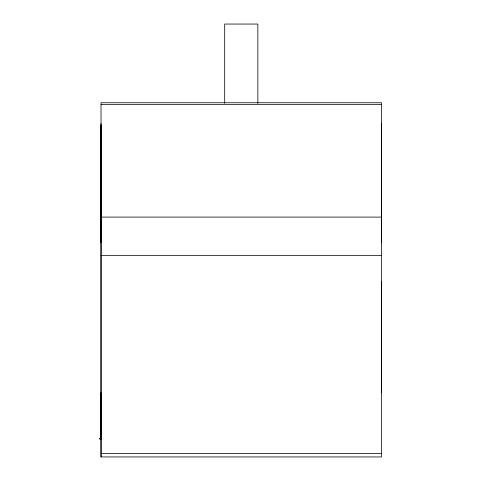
<?xml version="1.0" encoding="UTF-8"?>
<svg xmlns="http://www.w3.org/2000/svg" width="481" height="481" viewBox="0 0 481 481"><rect width="100%" height="100%" fill="white"/><g stroke="black" fill="none" stroke-linecap="round" stroke-linejoin="round"><path stroke-width="0.72" d="M381.523 281.607L381.517 456.95L101.028 456.95L101.028 392.736M101.022 242.628L101.028 123.515M381.517 242.628L381.517 123.515M101.028 104.431L381.517 104.431M101.028 125.21L101.028 439.664M101.022 217.093L381.517 217.093M101.022 255.495L381.517 255.495M101.028 438.341L99.477 438.341L99.477 439.003L101.028 439.003M101.028 453.553L381.517 453.553M381.517 392.736L381.517 102.754L101.028 102.754L101.028 456.95M257.852 103.385L257.852 24.05L224.693 24.05L224.693 103.385"/></g></svg>
